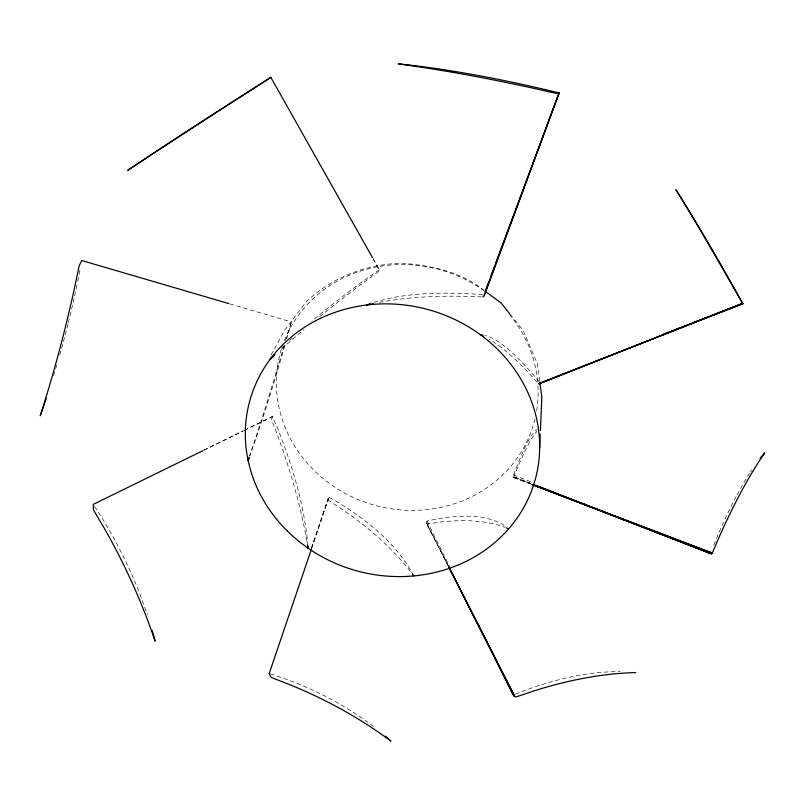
<?xml version="1.0" encoding="UTF-8"?>
<svg xmlns="http://www.w3.org/2000/svg" width="805" height="805" viewBox="0 0 805 805"><rect width="100%" height="100%" fill="white"/><g stroke="black" fill="none" stroke-linecap="round" stroke-linejoin="round"><path stroke-width="0.6" stroke-dasharray="4.03 3.02" d="M530.968 484.016L513.52 477.466L513.61 474.99L515.683 469.536A265.308 22.661 -76.1 0 1 537.227 429.649M413.76 575.927A266.395 135.25 9.9 0 0 336.43 501.465L329.044 497.228L328.158 498.315L328.541 500.388L343.232 510.078A398.888 211.484 7.1 0 1 411.747 573.22M373.208 258.777L379.326 270.239L377.847 272.05L360.902 284.578A452.299 107.085 -30.7 0 0 319.454 316.818M229.958 303.928L291.42 321.93L288.754 331.6A290.897 32.764 -75.8 0 1 286.791 338.623M285.544 340.475L291.42 321.93M311.404 548.135L328.158 498.315M311.414 548.597L328.712 497.45M311.646 548.436L329.044 497.228M513.52 477.466L517.675 467.373A391.311 34.041 -76.5 0 1 536.844 431.349M271.134 354.935L284.849 329.929L306.232 301.855C332.052 277.222 366.376 264.141 401.876 263.205C430.786 265.388 461.013 271.667 483.996 290.384M504.242 525.494A261.484 96.962 -36.3 0 0 433.744 519.607L426.992 521.056L426.378 523.361L448.637 566.972M307.862 545.911A278.248 115.397 59.4 0 0 276.326 425.332L272.352 416.588L271.597 419.697L278.701 438.554A423.329 189.537 57.7 0 1 307.45 544.633M379.376 269.705L371.075 275.411A295.113 64.159 -31.5 0 0 311.686 321.255M203.635 450.267L243.06 430.947M244.187 430.393L272.352 416.588M203.786 450.237L243.271 430.896M244.398 430.343L272.603 416.527M515.442 694.121L521.58 691.676A263.99 140.915 -37.2 0 1 620.333 671.682M481.712 296.904L464.515 296.331A435.243 159.048 19.1 0 0 376.448 302.881M482.779 294.741L474.95 294.137A288.502 100.011 17.3 0 0 374.204 302.338M270.299 673.835L278.037 676.331A259.25 170.207 10.6 0 1 373.53 726.513M513.389 477.295L530.978 484.077M530.877 483.423L513.389 476.62L530.928 483.473M513.61 474.99L532.256 482.406M537.056 382.093L529.559 373.872A410.319 88.218 64.9 0 0 489.229 339.267M426.378 523.361L426.861 523.934L440.416 522.063A386.913 146.762 -38.3 0 1 505.349 527.476M539.139 381.781L534.681 376.408A276.135 57.769 63.9 0 0 485.083 335.433M510.199 314.363L523.169 330.533L537.398 363.629L539.692 381.027M94.567 506.425L98.512 512.453A271.003 154.751 61.2 0 1 147.375 614.95M373.087 258.697L379.246 269.625M448.466 566.066L426.338 522.515L448.385 566.277M426.992 521.056L449.844 567.062M284.809 345.597A290.897 32.764 -75.8 0 1 249.741 455.992M79.886 270.41A294.932 85.914 -75.2 0 1 77.471 282.535M76.968 284.97A294.932 85.914 -75.2 0 1 74.352 297.146M74.08 298.363A294.932 85.914 -75.2 0 1 68.324 322.735M68.012 323.952A294.932 85.914 -75.2 0 1 59.218 356.685M56.773 365.108A294.932 85.914 -75.2 0 1 53.512 375.875M284.165 345.295A447.993 55.535 -76.1 0 1 249.58 456.173M713.773 545.096A282.625 72.44 -77.4 0 1 736.424 495.991M737.008 494.904A282.625 72.44 -77.4 0 1 749.958 472.817M750.552 471.911A282.625 72.44 -77.4 0 1 751.9 469.868M534.963 418.932A131.567 122.229 15.6 0 1 374.657 505.278A131.567 122.229 15.6 0 1 281.498 348.756M284.396 340.575A131.567 122.229 15.6 0 1 483.553 290.404M509.142 314.02A131.567 122.229 15.6 0 1 537.881 384.398M537.951 385.655A131.567 122.229 15.6 0 1 536.472 411.657M281.629 348.002A295.113 64.159 -31.5 0 1 283.36 346.361M289.599 340.575A295.113 64.159 -31.5 0 1 292.346 338.07M281.931 348.615A452.299 107.085 -30.7 0 1 304.008 329.557"/><path stroke-width="1.21" d="M539.672 447.65L540.256 434.106M540.417 430.413L541.835 397.177L539.863 382.264M539.159 383.814L742.472 303.374L742.935 303.777L738.074 294.982A307.037 17.418 62.3 0 0 675.868 189.668A471.237 28.849 62.6 0 1 731.775 284.658L742.472 303.374L538.716 383.915M311.243 549.624L269.112 673.845L271.345 677.528L289.911 684.733A390.717 275.763 7.6 0 1 390.898 741.113A259.25 170.207 10.6 0 0 385.303 736.122M559.022 93.078L555.138 93.169L531.964 87.966A498.396 112.277 15.9 0 0 398.344 63.887A322.362 65.628 15.4 0 1 548.275 90.331L559.103 92.957L484.258 295.868L482.94 296.944M484.127 295.103L559.103 92.957L500.962 249.057M485.667 290.132L488.726 281.921M490.466 277.222L494.401 266.666M495.276 264.312L500.086 251.402M270.842 77.381L246.149 93.39A493.093 26.213 -32.7 0 0 127.693 170.348A317.25 15.023 -32.7 0 1 261.615 83.207L270.842 77.381L372.474 257.61M202.659 450.79L93.229 504.383L93.42 509.817L104.076 527.909A412.12 258.486 60.9 0 1 155.144 641.233A271.003 154.751 61.2 0 0 152.165 630.385M539.34 383.24L742.834 303.827M663.26 334.145L669.116 331.901M671.461 331.006L679.651 327.856M681.996 326.961L690.187 323.811M692.531 322.916L708.923 316.627M711.268 315.731L742.884 303.596M550.811 491.251L711.046 553.89L712.254 553.075L719.388 536.573A429.91 117.027 -78.6 0 1 764.75 452.823A282.625 72.44 -77.4 0 0 760.031 458.578M228.751 303.576L81.708 260.508L79.162 265.831L74.603 287.516A455.771 148.16 -75 0 1 40.25 415.742A294.932 85.914 -75.2 0 0 44.698 403.003M536.704 485.687L711.6 553.729L532.155 484.53L712.254 553.075L532.226 484.58M532.165 484.509L711.771 553.558M533.272 484.389L548.477 490.336M655.773 531.481L659.275 532.87M663.934 534.721L669.76 537.036M680.245 541.202L683.747 542.59M687.239 543.979L691.898 545.83M696.567 547.682L710.543 553.246M485.002 291.118L501.042 302.942L509.434 313.407M448.949 567.394L513.932 696.144L516.156 696.899L533.695 691.002A398.737 225.37 -40.2 0 1 635.749 672.547M448.637 566.972L514.868 696.687L491.03 649.796M449.029 567.173L489.893 647.562M478.261 624.278L479.377 626.521M483.835 635.497L486.623 641.102M487.739 643.346L489.963 647.834M491.08 650.078L493.868 655.683M496.655 661.297L513.399 695.309M248.926 458.246A290.897 32.764 -75.8 0 1 248.111 460.48A447.993 55.535 -76.1 0 0 249.218 457.25M46.288 398.324A294.932 85.914 -75.2 0 1 45.1 401.836M506.476 527.909A386.913 146.762 -38.3 0 1 508.68 528.835M307.862 545.911A278.248 115.397 59.4 0 1 308.023 548.155A423.329 189.537 57.7 0 0 307.641 545.81M412.422 574.126A398.888 211.484 7.1 0 1 413.76 575.927M369.867 303.817A288.502 100.011 17.3 0 0 366.748 305.004A435.243 159.048 19.1 0 1 373.168 303.555M482.195 334.86A276.135 57.769 63.9 0 0 480.364 334.709A410.319 88.218 64.9 0 1 483.614 336.208M274.908 354.502A295.113 64.159 -31.5 0 0 270.108 359.312A452.299 107.085 -30.7 0 1 274.596 355.206M287.435 531.119A148.06 135.411 15.6 0 0 534.299 482.809A148.06 135.411 15.6 0 0 355.76 306.745A148.06 135.411 15.6 0 0 287.435 531.119"/></g></svg>
